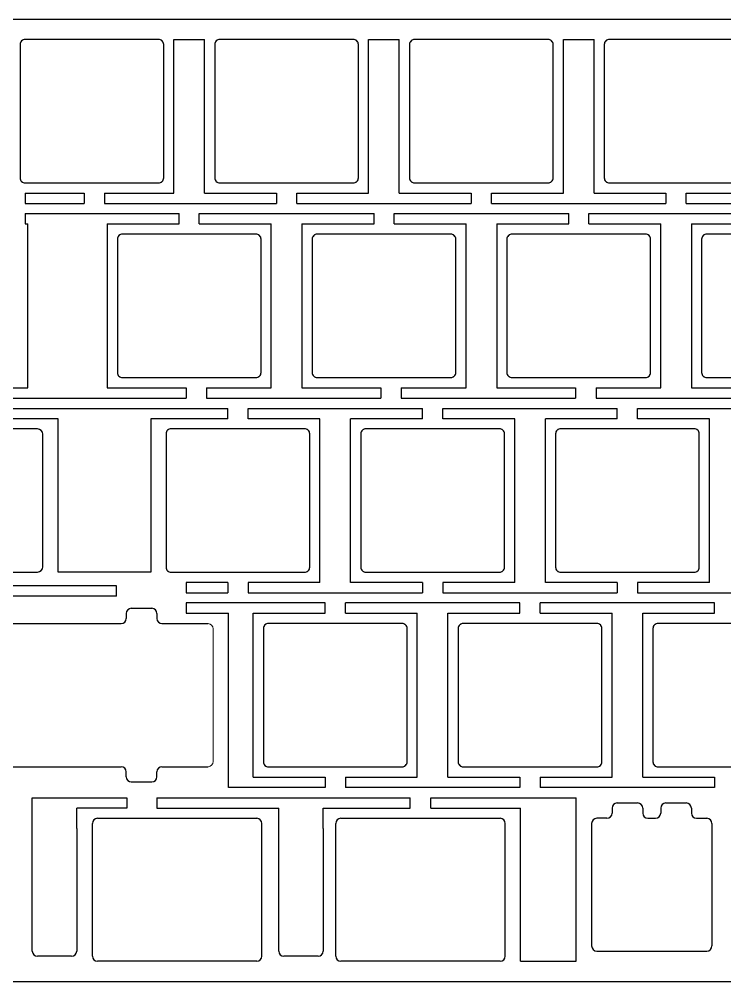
# Model space of a CAD drawing. Header units: millimetres. Extents: x 77 to 1027, y 56 to 253.
# Drawn here: x 124.3 to 193.3, y 61.8 to 156 of the extents above; entities that cross this region are included whole.
import ezdxf

# ---------------------------------------------------------------- set-up
doc = ezdxf.new("R2010")
doc.units = ezdxf.units.MM

msp = doc.modelspace()

# ---------------------------------------------------------------- linework, layer by layer
for p, q in [((104.367, 155.963), (406.117, 155.963)), ((139.442, 138.938), (139.442, 153.988)), ((139.442, 153.988), (142.442, 153.988)), ((142.442, 138.938), (142.442, 153.988)), ((158.492, 138.938), (158.492, 153.988)), ((158.492, 153.988), (161.492, 153.988)), ((161.492, 138.938), (161.492, 153.988)), ((177.542, 138.938), (177.542, 153.988)), ((177.542, 153.988), (180.542, 153.988)), ((180.542, 138.938), (180.542, 153.988)), ((124.892, 138.938), (130.664, 138.938)), ((124.892, 138.938), (124.892, 137.938)), ((130.664, 138.938), (130.664, 137.938)), ((132.639, 138.938), (132.639, 137.938)), ((132.639, 138.938), (139.442, 138.938)), ((142.442, 138.938), (149.467, 138.938)), ((149.467, 138.938), (149.467, 137.938)), ((151.467, 137.938), (151.467, 138.938)), ((151.467, 138.938), (158.492, 138.938)), ((161.492, 138.938), (168.517, 138.938)), ((168.517, 138.938), (168.517, 137.938)), ((170.517, 137.938), (170.517, 138.938)), ((170.517, 138.938), (177.542, 138.938)), ((180.542, 138.938), (187.567, 138.938)), ((187.567, 138.938), (187.567, 137.938)), ((189.567, 137.938), (189.567, 138.938)), ((189.567, 138.938), (196.592, 138.938)), ((124.892, 137.938), (130.664, 137.938)), ((132.639, 137.938), (149.467, 137.938)), ((151.467, 137.938), (168.517, 137.938)), ((170.517, 137.938), (187.567, 137.938)), ((189.567, 137.938), (206.617, 137.938)), ((124.892, 136.938), (139.971, 136.938)), ((124.892, 136.938), (124.892, 135.938)), ((139.971, 135.938), (139.971, 136.938)), ((141.923, 135.938), (141.923, 136.938)), ((141.923, 136.938), (159.021, 136.938)), ((159.021, 135.938), (159.021, 136.938)), ((160.973, 135.938), (160.973, 136.938)), ((160.973, 136.938), (178.071, 136.938)), ((178.071, 135.938), (178.071, 136.938)), ((180.023, 135.938), (180.023, 136.938)), ((180.023, 136.938), (197.121, 136.938)), ((124.892, 135.938), (125.155, 135.938)), ((125.155, 119.888), (125.155, 135.938)), ((132.917, 135.938), (132.917, 119.888)), ((132.917, 135.938), (139.971, 135.938)), ((141.923, 135.938), (148.967, 135.938)), ((148.967, 119.888), (148.967, 135.938)), ((151.967, 135.938), (151.967, 119.888)), ((151.967, 135.938), (159.021, 135.938)), ((160.973, 135.938), (168.017, 135.938)), ((168.017, 119.888), (168.017, 135.938)), ((171.017, 135.938), (171.017, 119.888)), ((171.017, 135.938), (178.071, 135.938)), ((180.023, 135.938), (187.067, 135.938)), ((187.067, 119.888), (187.067, 135.938)), ((190.067, 135.938), (190.067, 119.888)), ((190.067, 135.938), (197.121, 135.938)), ((117.526, 119.888), (125.155, 119.888)), ((132.917, 119.888), (140.639, 119.888)), ((140.639, 119.888), (140.639, 118.888)), ((142.639, 119.888), (142.639, 118.888)), ((142.639, 119.888), (148.967, 119.888)), ((151.967, 119.888), (159.689, 119.888)), ((159.689, 119.888), (159.689, 118.888)), ((161.689, 119.888), (161.689, 118.888)), ((161.689, 119.888), (168.017, 119.888)), ((171.017, 119.888), (178.739, 119.888)), ((178.739, 119.888), (178.739, 118.888)), ((180.739, 119.888), (180.739, 118.888)), ((180.739, 119.888), (187.067, 119.888)), ((190.067, 119.888), (197.789, 119.888)), ((117.526, 118.888), (140.639, 118.888)), ((142.639, 118.888), (159.689, 118.888)), ((161.689, 118.888), (178.739, 118.888)), ((180.739, 118.888), (197.789, 118.888)), ((120.288, 117.863), (144.705, 117.863)), ((144.705, 116.863), (144.705, 117.863)), ((146.705, 116.863), (146.705, 117.863)), ((146.705, 117.863), (163.755, 117.863)), ((163.755, 116.863), (163.755, 117.863)), ((165.755, 116.863), (165.755, 117.863)), ((165.755, 117.863), (182.805, 117.863)), ((182.805, 116.863), (182.805, 117.863)), ((184.805, 116.863), (184.805, 117.863)), ((184.805, 117.863), (201.855, 117.863)), ((128.111, 116.863), (120.288, 116.863)), ((128.111, 101.838), (128.111, 116.863)), ((144.705, 116.863), (137.18, 116.863)), ((137.18, 116.863), (137.18, 101.838)), ((153.73, 116.863), (146.705, 116.863)), ((153.73, 100.838), (153.73, 116.863)), ((163.755, 116.863), (156.73, 116.863)), ((156.73, 100.838), (156.73, 116.863)), ((172.78, 116.863), (165.755, 116.863)), ((172.78, 100.838), (172.78, 116.863)), ((182.805, 116.863), (175.78, 116.863)), ((175.78, 100.838), (175.78, 116.863)), ((191.83, 116.863), (184.805, 116.863)), ((191.83, 100.838), (191.83, 116.863)), ((126.111, 115.863), (108.148, 115.863)), ((126.611, 102.363), (126.611, 115.363)), ((108.148, 101.863), (126.111, 101.863)), ((137.18, 101.838), (128.111, 101.838)), ((140.624, 100.838), (140.624, 99.838)), ((144.705, 100.838), (140.624, 100.838)), ((144.705, 100.838), (144.705, 99.838)), ((146.705, 100.838), (146.705, 99.838)), ((153.73, 100.838), (146.705, 100.838)), ((163.755, 100.838), (156.73, 100.838)), ((163.755, 100.838), (163.755, 99.838)), ((165.755, 100.838), (165.755, 99.838)), ((172.78, 100.838), (165.755, 100.838)), ((182.805, 100.838), (175.78, 100.838)), ((182.805, 100.838), (182.805, 99.838)), ((184.805, 100.838), (184.805, 99.838)), ((191.83, 100.838), (184.805, 100.838)), ((133.812, 100.513), (105.448, 100.513)), ((133.812, 99.513), (133.812, 100.513)), ((133.812, 99.513), (106.448, 99.513)), ((140.624, 99.838), (144.705, 99.838)), ((146.705, 99.838), (163.755, 99.838)), ((165.755, 99.838), (182.805, 99.838)), ((184.805, 99.838), (201.855, 99.838)), ((135.275, 98.313), (137.275, 98.313)), ((140.624, 98.838), (140.624, 97.838)), ((154.23, 98.838), (140.624, 98.838)), ((154.23, 97.838), (154.23, 98.838)), ((156.23, 97.838), (156.23, 98.838)), ((173.28, 98.838), (156.23, 98.838)), ((173.28, 97.838), (173.28, 98.838)), ((175.28, 97.838), (175.28, 98.838)), ((192.33, 98.838), (175.28, 98.838)), ((192.33, 97.838), (192.33, 98.838)), ((134.775, 97.813), (134.775, 97.313)), ((137.775, 97.813), (137.775, 97.313)), ((140.624, 97.838), (144.78, 97.838)), ((144.78, 80.788), (144.78, 97.838)), ((147.205, 81.788), (147.205, 97.838)), ((147.205, 97.838), (154.23, 97.838)), ((156.23, 97.838), (163.255, 97.838)), ((163.255, 81.788), (163.255, 97.838)), ((166.255, 81.788), (166.255, 97.838)), ((166.255, 97.838), (173.28, 97.838)), ((175.28, 97.838), (182.305, 97.838)), ((182.305, 81.788), (182.305, 97.838)), ((185.305, 81.788), (185.305, 97.838)), ((185.305, 97.838), (192.33, 97.838)), ((114.275, 96.813), (134.275, 96.813)), ((138.275, 96.813), (142.78, 96.813)), ((144.78, 89.813), (144.78, 89.813)), ((114.275, 82.813), (134.275, 82.813)), ((134.775, 81.813), (134.775, 82.313)), ((137.775, 81.813), (137.775, 82.313)), ((138.275, 82.813), (142.78, 82.813)), ((135.275, 81.313), (137.275, 81.313)), ((147.205, 81.788), (154.23, 81.788)), ((154.23, 81.788), (154.23, 80.788)), ((156.23, 81.788), (156.23, 80.788)), ((156.23, 81.788), (163.255, 81.788)), ((166.255, 81.788), (173.28, 81.788)), ((173.28, 81.788), (173.28, 80.788)), ((175.28, 81.788), (175.28, 80.788)), ((175.28, 81.788), (182.305, 81.788)), ((185.305, 81.788), (192.33, 81.788)), ((192.33, 81.788), (192.33, 80.788)), ((154.23, 80.788), (144.78, 80.788)), ((173.28, 80.788), (156.23, 80.788)), ((192.33, 80.788), (175.28, 80.788)), ((125.59, 76.763), (125.59, 79.763)), ((125.59, 79.763), (129.928, 79.763)), ((129.928, 79.763), (134.84, 79.763)), ((134.84, 79.763), (134.84, 78.763)), ((137.775, 79.763), (154.04, 79.763)), ((137.775, 79.763), (137.775, 78.763)), ((154.04, 79.763), (162.564, 79.763)), ((162.564, 78.763), (162.564, 79.763)), ((164.564, 78.763), (164.564, 79.763)), ((164.564, 79.763), (178.808, 79.763)), ((178.808, 63.763), (178.808, 79.763)), ((182.808, 79.263), (184.808, 79.263)), ((187.567, 79.263), (189.567, 79.263)), ((134.84, 78.763), (129.928, 78.763)), ((129.928, 76.763), (129.928, 78.763)), ((137.775, 78.763), (149.702, 78.763)), ((149.702, 76.763), (149.702, 78.763)), ((154.04, 76.763), (154.04, 78.763)), ((154.04, 78.763), (162.564, 78.763)), ((164.564, 78.763), (164.564, 78.763)), ((164.564, 78.763), (173.355, 78.763)), ((173.355, 63.763), (173.355, 78.763)), ((182.308, 78.763), (182.308, 78.263)), ((185.308, 78.763), (185.308, 78.263)), ((187.067, 78.763), (187.067, 78.263)), ((190.067, 78.763), (190.067, 78.263)), ((131.461, 64.263), (131.461, 77.263)), ((131.961, 77.763), (147.542, 77.763)), ((148.042, 64.263), (148.042, 77.263)), ((155.273, 64.263), (155.273, 77.263)), ((155.773, 77.763), (171.355, 77.763)), ((171.855, 64.263), (171.855, 77.263)), ((181.808, 77.763), (180.808, 77.763)), ((185.808, 77.763), (186.567, 77.763)), ((190.567, 77.763), (191.567, 77.763)), ((192.067, 77.263), (192.067, 65.263)), ((125.59, 64.763), (125.59, 76.763)), ((129.928, 76.763), (129.928, 64.763)), ((149.702, 64.763), (149.702, 76.763)), ((154.04, 76.763), (154.04, 64.763)), ((129.428, 64.263), (126.09, 64.263)), ((153.54, 64.263), (150.202, 64.263)), ((180.808, 64.763), (191.567, 64.763)), ((147.542, 63.763), (131.961, 63.763)), ((171.355, 63.763), (155.773, 63.763)), ((173.355, 63.763), (178.808, 63.763)), ((339.642, 61.763), (104.367, 61.763))]:
    msp.add_line(p, q)
at = {"lineweight": 0}
for p, q in [((406.117, 155.963), (104.367, 155.963)), ((124.892, 153.988), (137.942, 153.988)), ((139.442, 138.938), (139.442, 153.988)), ((139.442, 153.988), (142.442, 153.988)), ((142.442, 153.988), (142.442, 138.938)), ((143.942, 153.988), (156.992, 153.988)), ((158.492, 138.938), (158.492, 153.988)), ((158.492, 153.988), (161.492, 153.988)), ((161.492, 153.988), (161.492, 138.938)), ((162.992, 153.988), (176.042, 153.988)), ((177.542, 138.938), (177.542, 153.988)), ((177.542, 153.988), (180.542, 153.988)), ((180.542, 153.988), (180.542, 138.938)), ((182.042, 153.988), (195.092, 153.988)), ((124.392, 140.438), (124.392, 153.488)), ((138.442, 153.488), (138.442, 140.438)), ((143.442, 140.438), (143.442, 153.488)), ((157.492, 153.488), (157.492, 140.438)), ((162.492, 140.438), (162.492, 153.488)), ((176.542, 153.488), (176.542, 140.438)), ((181.542, 140.438), (181.542, 153.488)), ((137.942, 139.938), (124.892, 139.938)), ((156.992, 139.938), (143.942, 139.938)), ((176.042, 139.938), (162.992, 139.938)), ((195.092, 139.938), (182.042, 139.938)), ((124.892, 137.938), (124.892, 138.938)), ((124.892, 138.938), (130.664, 138.938)), ((130.664, 138.938), (130.664, 137.938)), ((132.639, 137.938), (132.639, 138.938)), ((132.639, 138.938), (139.442, 138.938)), ((142.442, 138.938), (149.467, 138.938)), ((149.467, 138.938), (149.467, 137.938)), ((151.467, 137.938), (151.467, 138.938)), ((151.467, 138.938), (158.492, 138.938)), ((161.492, 138.938), (168.517, 138.938)), ((168.517, 138.938), (168.517, 137.938)), ((170.517, 137.938), (170.517, 138.938)), ((170.517, 138.938), (177.542, 138.938)), ((180.542, 138.938), (187.567, 138.938)), ((187.567, 138.938), (187.567, 137.938)), ((189.567, 137.938), (189.567, 138.938)), ((189.567, 138.938), (196.592, 138.938)), ((130.664, 137.938), (124.892, 137.938)), ((149.467, 137.938), (132.639, 137.938)), ((168.517, 137.938), (151.467, 137.938)), ((187.567, 137.938), (170.517, 137.938)), ((206.617, 137.938), (189.567, 137.938)), ((124.892, 135.938), (124.892, 136.938)), ((124.892, 136.938), (139.971, 136.938)), ((139.971, 136.938), (139.971, 135.938)), ((141.923, 135.938), (141.923, 136.938)), ((141.923, 136.938), (159.021, 136.938)), ((159.021, 136.938), (159.021, 135.938)), ((160.973, 135.938), (160.973, 136.938)), ((160.973, 136.938), (178.071, 136.938)), ((178.071, 136.938), (178.071, 135.938)), ((180.023, 135.938), (180.023, 136.938)), ((180.023, 136.938), (197.121, 136.938)), ((125.155, 135.938), (124.892, 135.938)), ((125.155, 119.888), (125.155, 135.938)), ((139.971, 135.938), (132.917, 135.938)), ((132.917, 135.938), (132.917, 119.888)), ((148.967, 135.938), (141.923, 135.938)), ((148.967, 119.888), (148.967, 135.938)), ((159.021, 135.938), (151.967, 135.938)), ((151.967, 135.938), (151.967, 119.888)), ((168.017, 135.938), (160.973, 135.938)), ((168.017, 119.888), (168.017, 135.938)), ((178.071, 135.938), (171.017, 135.938)), ((171.017, 135.938), (171.017, 119.888)), ((187.067, 135.938), (180.023, 135.938)), ((187.067, 119.888), (187.067, 135.938)), ((197.121, 135.938), (190.067, 135.938)), ((190.067, 135.938), (190.067, 119.888)), ((134.417, 134.938), (147.467, 134.938)), ((153.467, 134.938), (166.517, 134.938)), ((172.517, 134.938), (185.567, 134.938)), ((191.567, 134.938), (204.617, 134.938)), ((133.917, 121.388), (133.917, 134.438)), ((147.967, 134.438), (147.967, 121.388)), ((152.967, 121.388), (152.967, 134.438)), ((167.017, 134.438), (167.017, 121.388)), ((172.017, 121.388), (172.017, 134.438)), ((186.067, 134.438), (186.067, 121.388)), ((191.067, 121.388), (191.067, 134.438)), ((147.467, 120.888), (134.417, 120.888)), ((166.517, 120.888), (153.467, 120.888)), ((185.567, 120.888), (172.517, 120.888)), ((204.617, 120.888), (191.567, 120.888)), ((117.526, 119.888), (125.155, 119.888)), ((132.917, 119.888), (140.639, 119.888)), ((140.639, 119.888), (140.639, 118.888)), ((142.639, 118.888), (142.639, 119.888)), ((142.639, 119.888), (148.967, 119.888)), ((151.967, 119.888), (159.689, 119.888)), ((159.689, 119.888), (159.689, 118.888)), ((161.689, 118.888), (161.689, 119.888)), ((161.689, 119.888), (168.017, 119.888)), ((171.017, 119.888), (178.739, 119.888)), ((178.739, 119.888), (178.739, 118.888)), ((180.739, 118.888), (180.739, 119.888)), ((180.739, 119.888), (187.067, 119.888)), ((190.067, 119.888), (197.789, 119.888)), ((140.639, 118.888), (117.526, 118.888)), ((159.689, 118.888), (142.639, 118.888)), ((178.739, 118.888), (161.689, 118.888)), ((197.789, 118.888), (180.739, 118.888)), ((120.288, 117.863), (144.705, 117.863)), ((144.705, 117.863), (144.705, 116.863)), ((146.705, 116.863), (146.705, 117.863)), ((146.705, 117.863), (163.755, 117.863)), ((163.755, 117.863), (163.755, 116.863)), ((165.755, 116.863), (165.755, 117.863)), ((165.755, 117.863), (182.805, 117.863)), ((182.805, 117.863), (182.805, 116.863)), ((184.805, 116.863), (184.805, 117.863)), ((184.805, 117.863), (201.855, 117.863)), ((128.111, 116.863), (120.288, 116.863)), ((128.111, 101.838), (128.111, 116.863)), ((144.705, 116.863), (137.18, 116.863)), ((137.18, 116.863), (137.18, 101.838)), ((153.73, 116.863), (146.705, 116.863)), ((153.73, 100.838), (153.73, 116.863)), ((163.755, 116.863), (156.73, 116.863)), ((156.73, 116.863), (156.73, 100.838)), ((172.78, 116.863), (165.755, 116.863)), ((172.78, 100.838), (172.78, 116.863)), ((182.805, 116.863), (175.78, 116.863)), ((175.78, 116.863), (175.78, 100.838)), ((191.83, 116.863), (184.805, 116.863)), ((191.83, 100.838), (191.83, 116.863)), ((139.18, 115.888), (152.23, 115.888)), ((158.23, 115.888), (171.28, 115.888)), ((177.28, 115.888), (190.33, 115.888)), ((108.148, 115.863), (126.111, 115.863)), ((126.611, 115.363), (126.611, 102.363)), ((138.68, 102.338), (138.68, 115.388)), ((152.73, 115.388), (152.73, 102.338)), ((157.73, 102.338), (157.73, 115.388)), ((171.78, 115.388), (171.78, 102.338)), ((176.78, 102.338), (176.78, 115.388)), ((190.83, 115.388), (190.83, 102.338)), ((126.111, 101.863), (108.148, 101.863)), ((137.18, 101.838), (128.111, 101.838)), ((152.23, 101.838), (139.18, 101.838)), ((171.28, 101.838), (158.23, 101.838)), ((190.33, 101.838), (177.28, 101.838)), ((140.624, 99.838), (140.624, 100.838)), ((140.624, 100.838), (144.705, 100.838)), ((144.705, 100.838), (144.705, 99.838)), ((146.705, 99.838), (146.705, 100.838)), ((146.705, 100.838), (153.73, 100.838)), ((156.73, 100.838), (163.755, 100.838)), ((163.755, 100.838), (163.755, 99.838)), ((165.755, 99.838), (165.755, 100.838)), ((165.755, 100.838), (172.78, 100.838)), ((175.78, 100.838), (182.805, 100.838)), ((182.805, 100.838), (182.805, 99.838)), ((184.805, 99.838), (184.805, 100.838)), ((184.805, 100.838), (191.83, 100.838)), ((144.705, 99.838), (140.624, 99.838)), ((163.755, 99.838), (146.705, 99.838)), ((182.805, 99.838), (165.755, 99.838)), ((201.855, 99.838), (184.805, 99.838)), ((135.275, 98.313), (137.275, 98.313)), ((140.624, 97.838), (140.624, 98.838)), ((140.624, 98.838), (154.23, 98.838)), ((154.23, 98.838), (154.23, 97.838)), ((156.23, 97.838), (156.23, 98.838)), ((156.23, 98.838), (173.28, 98.838)), ((173.28, 98.838), (173.28, 97.838)), ((175.28, 97.838), (175.28, 98.838)), ((175.28, 98.838), (192.33, 98.838)), ((192.33, 98.838), (192.33, 97.838)), ((134.775, 97.313), (134.775, 97.813)), ((137.775, 97.813), (137.775, 97.313)), ((144.78, 97.838), (140.624, 97.838)), ((144.78, 80.788), (144.78, 97.838)), ((154.23, 97.838), (147.205, 97.838)), ((147.205, 97.838), (147.205, 81.788)), ((163.255, 97.838), (156.23, 97.838)), ((163.255, 81.788), (163.255, 97.838)), ((173.28, 97.838), (166.255, 97.838)), ((166.255, 97.838), (166.255, 81.788)), ((182.305, 97.838), (175.28, 97.838)), ((182.305, 81.788), (182.305, 97.838)), ((192.33, 97.838), (185.305, 97.838)), ((185.305, 97.838), (185.305, 81.788)), ((114.275, 96.813), (134.275, 96.813)), ((138.275, 96.813), (142.78, 96.813)), ((143.28, 96.313), (143.28, 83.313)), ((148.205, 83.288), (148.205, 96.338)), ((148.705, 96.838), (161.755, 96.838)), ((162.255, 96.338), (162.255, 83.288)), ((167.255, 83.288), (167.255, 96.338)), ((167.755, 96.838), (180.805, 96.838)), ((181.305, 96.338), (181.305, 83.288)), ((186.305, 83.288), (186.305, 96.338)), ((186.805, 96.838), (199.855, 96.838)), ((134.275, 82.813), (114.275, 82.813)), ((134.775, 81.813), (134.775, 82.313)), ((137.775, 82.313), (137.775, 81.813)), ((142.78, 82.813), (138.275, 82.813)), ((161.755, 82.788), (148.705, 82.788)), ((180.805, 82.788), (167.755, 82.788)), ((199.855, 82.788), (186.805, 82.788)), ((137.275, 81.313), (135.275, 81.313)), ((147.205, 81.788), (154.23, 81.788)), ((154.23, 81.788), (154.23, 80.788)), ((156.23, 80.788), (156.23, 81.788)), ((156.23, 81.788), (163.255, 81.788)), ((166.255, 81.788), (173.28, 81.788)), ((173.28, 81.788), (173.28, 80.788)), ((175.28, 80.788), (175.28, 81.788)), ((175.28, 81.788), (182.305, 81.788)), ((185.305, 81.788), (192.33, 81.788)), ((192.33, 81.788), (192.33, 80.788)), ((154.23, 80.788), (144.78, 80.788)), ((173.28, 80.788), (156.23, 80.788)), ((192.33, 80.788), (175.28, 80.788)), ((125.59, 76.763), (125.59, 79.763)), ((125.59, 79.763), (129.928, 79.763)), ((129.928, 79.763), (134.84, 79.763)), ((134.84, 79.763), (134.84, 78.763)), ((137.775, 78.763), (137.775, 79.763)), ((137.775, 79.763), (154.04, 79.763)), ((154.04, 79.763), (162.564, 79.763)), ((162.564, 79.763), (162.564, 78.763)), ((164.564, 78.763), (164.564, 79.763)), ((164.564, 79.763), (178.808, 79.763)), ((178.808, 79.763), (178.808, 63.763)), ((182.808, 79.263), (184.808, 79.263)), ((187.567, 79.263), (189.567, 79.263)), ((134.84, 78.763), (129.928, 78.763)), ((129.928, 78.763), (129.928, 76.763)), ((149.702, 78.763), (137.775, 78.763)), ((149.702, 76.763), (149.702, 78.763)), ((162.564, 78.763), (154.04, 78.763)), ((154.04, 78.763), (154.04, 76.763)), ((173.355, 78.763), (164.564, 78.763)), ((173.355, 63.763), (173.355, 78.763)), ((182.308, 78.263), (182.308, 78.763)), ((185.308, 78.763), (185.308, 78.263)), ((187.067, 78.263), (187.067, 78.763)), ((190.067, 78.763), (190.067, 78.263)), ((131.461, 64.263), (131.461, 77.263)), ((131.961, 77.763), (147.542, 77.763)), ((148.042, 77.263), (148.042, 64.263)), ((155.273, 64.263), (155.273, 77.263)), ((155.773, 77.763), (171.355, 77.763)), ((171.855, 77.263), (171.855, 64.263)), ((180.308, 65.263), (180.308, 77.263)), ((180.808, 77.763), (181.808, 77.763)), ((185.808, 77.763), (186.567, 77.763)), ((190.567, 77.763), (191.567, 77.763)), ((192.067, 77.263), (192.067, 65.263)), ((125.59, 64.763), (125.59, 76.763)), ((129.928, 76.763), (129.928, 64.763)), ((149.702, 64.763), (149.702, 76.763)), ((154.04, 76.763), (154.04, 64.763)), ((129.428, 64.263), (126.09, 64.263)), ((153.54, 64.263), (150.202, 64.263)), ((191.567, 64.763), (180.808, 64.763)), ((147.542, 63.763), (131.961, 63.763)), ((171.355, 63.763), (155.773, 63.763)), ((178.808, 63.763), (173.355, 63.763)), ((104.367, 61.763), (339.642, 61.763)), ((192.067, 61.763), (226.708, 61.763))]:
    msp.add_line(p, q, dxfattribs=at)
at = {"color": 7, "lineweight": 0}
for p, q in [((406.117, 155.963), (104.367, 155.963)), ((124.892, 153.988), (137.942, 153.988)), ((139.442, 138.938), (139.442, 153.988)), ((139.442, 153.988), (142.442, 153.988)), ((142.442, 153.988), (142.442, 138.938)), ((143.942, 153.988), (156.992, 153.988)), ((158.492, 138.938), (158.492, 153.988)), ((158.492, 153.988), (161.492, 153.988)), ((161.492, 153.988), (161.492, 138.938)), ((162.992, 153.988), (176.042, 153.988)), ((177.542, 138.938), (177.542, 153.988)), ((177.542, 153.988), (180.542, 153.988)), ((180.542, 153.988), (180.542, 138.938)), ((182.042, 153.988), (195.092, 153.988)), ((124.392, 140.438), (124.392, 153.488)), ((138.442, 153.488), (138.442, 140.438)), ((143.442, 140.438), (143.442, 153.488)), ((157.492, 153.488), (157.492, 140.438)), ((162.492, 140.438), (162.492, 153.488)), ((176.542, 153.488), (176.542, 140.438)), ((181.542, 140.438), (181.542, 153.488)), ((137.942, 139.938), (124.892, 139.938)), ((156.992, 139.938), (143.942, 139.938)), ((176.042, 139.938), (162.992, 139.938)), ((195.092, 139.938), (182.042, 139.938)), ((124.892, 137.938), (124.892, 138.938)), ((124.892, 138.938), (130.664, 138.938)), ((130.664, 138.938), (130.664, 137.938)), ((132.639, 137.938), (132.639, 138.938)), ((132.639, 138.938), (139.442, 138.938)), ((142.442, 138.938), (149.467, 138.938)), ((149.467, 138.938), (149.467, 137.938)), ((151.467, 137.938), (151.467, 138.938)), ((151.467, 138.938), (158.492, 138.938)), ((161.492, 138.938), (168.517, 138.938)), ((168.517, 138.938), (168.517, 137.938)), ((170.517, 137.938), (170.517, 138.938)), ((170.517, 138.938), (177.542, 138.938)), ((180.542, 138.938), (187.567, 138.938)), ((187.567, 138.938), (187.567, 137.938)), ((189.567, 137.938), (189.567, 138.938)), ((189.567, 138.938), (196.592, 138.938)), ((130.664, 137.938), (124.892, 137.938)), ((149.467, 137.938), (132.639, 137.938)), ((168.517, 137.938), (151.467, 137.938)), ((187.567, 137.938), (170.517, 137.938)), ((206.617, 137.938), (189.567, 137.938)), ((124.892, 135.938), (124.892, 136.938)), ((124.892, 136.938), (139.971, 136.938)), ((139.971, 136.938), (139.971, 135.938)), ((141.923, 135.938), (141.923, 136.938)), ((141.923, 136.938), (159.021, 136.938)), ((159.021, 136.938), (159.021, 135.938)), ((160.973, 135.938), (160.973, 136.938)), ((160.973, 136.938), (178.071, 136.938)), ((178.071, 136.938), (178.071, 135.938)), ((180.023, 135.938), (180.023, 136.938)), ((180.023, 136.938), (197.121, 136.938)), ((125.155, 135.938), (124.892, 135.938)), ((125.155, 119.888), (125.155, 135.938)), ((139.971, 135.938), (132.917, 135.938)), ((132.917, 135.938), (132.917, 119.888)), ((148.967, 135.938), (141.923, 135.938)), ((148.967, 119.888), (148.967, 135.938)), ((159.021, 135.938), (151.967, 135.938)), ((151.967, 135.938), (151.967, 119.888)), ((168.017, 135.938), (160.973, 135.938)), ((168.017, 119.888), (168.017, 135.938)), ((178.071, 135.938), (171.017, 135.938)), ((171.017, 135.938), (171.017, 119.888)), ((187.067, 135.938), (180.023, 135.938)), ((187.067, 119.888), (187.067, 135.938)), ((197.121, 135.938), (190.067, 135.938)), ((190.067, 135.938), (190.067, 119.888)), ((134.417, 134.938), (147.467, 134.938)), ((153.467, 134.938), (166.517, 134.938)), ((172.517, 134.938), (185.567, 134.938)), ((191.567, 134.938), (204.617, 134.938)), ((133.917, 121.388), (133.917, 134.438)), ((147.967, 134.438), (147.967, 121.388)), ((152.967, 121.388), (152.967, 134.438)), ((167.017, 134.438), (167.017, 121.388)), ((172.017, 121.388), (172.017, 134.438)), ((186.067, 134.438), (186.067, 121.388)), ((191.067, 121.388), (191.067, 134.438)), ((147.467, 120.888), (134.417, 120.888)), ((166.517, 120.888), (153.467, 120.888)), ((185.567, 120.888), (172.517, 120.888)), ((204.617, 120.888), (191.567, 120.888)), ((117.526, 119.888), (125.155, 119.888)), ((132.917, 119.888), (140.639, 119.888)), ((140.639, 119.888), (140.639, 118.888)), ((142.639, 118.888), (142.639, 119.888)), ((142.639, 119.888), (148.967, 119.888)), ((151.967, 119.888), (159.689, 119.888)), ((159.689, 119.888), (159.689, 118.888)), ((161.689, 118.888), (161.689, 119.888)), ((161.689, 119.888), (168.017, 119.888)), ((171.017, 119.888), (178.739, 119.888)), ((178.739, 119.888), (178.739, 118.888)), ((180.739, 118.888), (180.739, 119.888)), ((180.739, 119.888), (187.067, 119.888)), ((190.067, 119.888), (197.789, 119.888)), ((140.639, 118.888), (117.526, 118.888)), ((159.689, 118.888), (142.639, 118.888)), ((178.739, 118.888), (161.689, 118.888)), ((197.789, 118.888), (180.739, 118.888)), ((120.288, 117.863), (144.705, 117.863)), ((144.705, 117.863), (144.705, 116.863)), ((146.705, 116.863), (146.705, 117.863)), ((146.705, 117.863), (163.755, 117.863)), ((163.755, 117.863), (163.755, 116.863)), ((165.755, 116.863), (165.755, 117.863)), ((165.755, 117.863), (182.805, 117.863)), ((182.805, 117.863), (182.805, 116.863)), ((184.805, 116.863), (184.805, 117.863)), ((184.805, 117.863), (201.855, 117.863)), ((128.111, 116.863), (120.288, 116.863)), ((128.111, 101.838), (128.111, 116.863)), ((144.705, 116.863), (137.18, 116.863)), ((137.18, 116.863), (137.18, 101.838)), ((153.73, 116.863), (146.705, 116.863)), ((153.73, 100.838), (153.73, 116.863)), ((163.755, 116.863), (156.73, 116.863)), ((156.73, 116.863), (156.73, 100.838)), ((172.78, 116.863), (165.755, 116.863)), ((172.78, 100.838), (172.78, 116.863)), ((182.805, 116.863), (175.78, 116.863)), ((175.78, 116.863), (175.78, 100.838)), ((191.83, 116.863), (184.805, 116.863)), ((191.83, 100.838), (191.83, 116.863)), ((139.18, 115.888), (152.23, 115.888)), ((158.23, 115.888), (171.28, 115.888)), ((177.28, 115.888), (190.33, 115.888)), ((108.148, 115.863), (126.111, 115.863)), ((126.611, 115.363), (126.611, 102.363)), ((138.68, 102.338), (138.68, 115.388)), ((152.73, 115.388), (152.73, 102.338)), ((157.73, 102.338), (157.73, 115.388)), ((171.78, 115.388), (171.78, 102.338)), ((176.78, 102.338), (176.78, 115.388)), ((190.83, 115.388), (190.83, 102.338)), ((126.111, 101.863), (108.148, 101.863)), ((137.18, 101.838), (128.111, 101.838)), ((152.23, 101.838), (139.18, 101.838)), ((171.28, 101.838), (158.23, 101.838)), ((190.33, 101.838), (177.28, 101.838)), ((140.624, 99.838), (140.624, 100.838)), ((140.624, 100.838), (144.705, 100.838)), ((144.705, 100.838), (144.705, 99.838)), ((146.705, 99.838), (146.705, 100.838)), ((146.705, 100.838), (153.73, 100.838)), ((156.73, 100.838), (163.755, 100.838)), ((163.755, 100.838), (163.755, 99.838)), ((165.755, 99.838), (165.755, 100.838)), ((165.755, 100.838), (172.78, 100.838)), ((175.78, 100.838), (182.805, 100.838)), ((182.805, 100.838), (182.805, 99.838)), ((184.805, 99.838), (184.805, 100.838)), ((184.805, 100.838), (191.83, 100.838)), ((144.705, 99.838), (140.624, 99.838)), ((163.755, 99.838), (146.705, 99.838)), ((182.805, 99.838), (165.755, 99.838)), ((201.855, 99.838), (184.805, 99.838)), ((135.275, 98.313), (137.275, 98.313)), ((140.624, 97.838), (140.624, 98.838)), ((140.624, 98.838), (154.23, 98.838)), ((154.23, 98.838), (154.23, 97.838)), ((156.23, 97.838), (156.23, 98.838)), ((156.23, 98.838), (173.28, 98.838)), ((173.28, 98.838), (173.28, 97.838)), ((175.28, 97.838), (175.28, 98.838)), ((175.28, 98.838), (192.33, 98.838)), ((192.33, 98.838), (192.33, 97.838)), ((134.775, 97.313), (134.775, 97.813)), ((137.775, 97.813), (137.775, 97.313)), ((144.78, 97.838), (140.624, 97.838)), ((144.78, 80.788), (144.78, 97.838)), ((154.23, 97.838), (147.205, 97.838)), ((147.205, 97.838), (147.205, 81.788)), ((163.255, 97.838), (156.23, 97.838)), ((163.255, 81.788), (163.255, 97.838)), ((173.28, 97.838), (166.255, 97.838)), ((166.255, 97.838), (166.255, 81.788)), ((182.305, 97.838), (175.28, 97.838)), ((182.305, 81.788), (182.305, 97.838)), ((192.33, 97.838), (185.305, 97.838)), ((185.305, 97.838), (185.305, 81.788)), ((114.275, 96.813), (134.275, 96.813)), ((138.275, 96.813), (142.78, 96.813)), ((143.28, 96.313), (143.28, 83.313)), ((148.205, 83.288), (148.205, 96.338)), ((148.705, 96.838), (161.755, 96.838)), ((162.255, 96.338), (162.255, 83.288)), ((167.255, 83.288), (167.255, 96.338)), ((167.755, 96.838), (180.805, 96.838)), ((181.305, 96.338), (181.305, 83.288)), ((186.305, 83.288), (186.305, 96.338)), ((186.805, 96.838), (199.855, 96.838)), ((134.275, 82.813), (114.275, 82.813)), ((134.775, 81.813), (134.775, 82.313)), ((137.775, 82.313), (137.775, 81.813)), ((142.78, 82.813), (138.275, 82.813)), ((161.755, 82.788), (148.705, 82.788)), ((180.805, 82.788), (167.755, 82.788)), ((199.855, 82.788), (186.805, 82.788)), ((137.275, 81.313), (135.275, 81.313)), ((147.205, 81.788), (154.23, 81.788)), ((154.23, 81.788), (154.23, 80.788)), ((156.23, 80.788), (156.23, 81.788)), ((156.23, 81.788), (163.255, 81.788)), ((166.255, 81.788), (173.28, 81.788)), ((173.28, 81.788), (173.28, 80.788)), ((175.28, 80.788), (175.28, 81.788)), ((175.28, 81.788), (182.305, 81.788)), ((185.305, 81.788), (192.33, 81.788)), ((192.33, 81.788), (192.33, 80.788)), ((154.23, 80.788), (144.78, 80.788)), ((173.28, 80.788), (156.23, 80.788)), ((192.33, 80.788), (175.28, 80.788)), ((125.59, 76.763), (125.59, 79.763)), ((125.59, 79.763), (129.928, 79.763)), ((129.928, 79.763), (134.84, 79.763)), ((134.84, 79.763), (134.84, 78.763)), ((137.775, 78.763), (137.775, 79.763)), ((137.775, 79.763), (154.04, 79.763)), ((154.04, 79.763), (162.564, 79.763)), ((162.564, 79.763), (162.564, 78.763)), ((164.564, 78.763), (164.564, 79.763)), ((164.564, 79.763), (178.808, 79.763)), ((178.808, 79.763), (178.808, 63.763)), ((182.808, 79.263), (184.808, 79.263)), ((187.567, 79.263), (189.567, 79.263)), ((134.84, 78.763), (129.928, 78.763)), ((129.928, 78.763), (129.928, 76.763)), ((149.702, 78.763), (137.775, 78.763)), ((149.702, 76.763), (149.702, 78.763)), ((162.564, 78.763), (154.04, 78.763)), ((154.04, 78.763), (154.04, 76.763)), ((173.355, 78.763), (164.564, 78.763)), ((173.355, 63.763), (173.355, 78.763)), ((182.308, 78.263), (182.308, 78.763)), ((185.308, 78.763), (185.308, 78.263)), ((187.067, 78.263), (187.067, 78.763)), ((190.067, 78.763), (190.067, 78.263)), ((131.461, 64.263), (131.461, 77.263)), ((131.961, 77.763), (147.542, 77.763)), ((148.042, 77.263), (148.042, 64.263)), ((155.273, 64.263), (155.273, 77.263)), ((155.773, 77.763), (171.355, 77.763)), ((171.855, 77.263), (171.855, 64.263)), ((180.308, 65.263), (180.308, 77.263)), ((180.808, 77.763), (181.808, 77.763)), ((185.808, 77.763), (186.567, 77.763)), ((190.567, 77.763), (191.567, 77.763)), ((192.067, 77.263), (192.067, 65.263)), ((125.59, 64.763), (125.59, 76.763)), ((129.928, 76.763), (129.928, 64.763)), ((149.702, 64.763), (149.702, 76.763)), ((154.04, 76.763), (154.04, 64.763)), ((129.428, 64.263), (126.09, 64.263)), ((153.54, 64.263), (150.202, 64.263)), ((191.567, 64.763), (180.808, 64.763)), ((147.542, 63.763), (131.961, 63.763)), ((171.355, 63.763), (155.773, 63.763)), ((178.808, 63.763), (173.355, 63.763)), ((104.367, 61.763), (339.642, 61.763))]:
    msp.add_line(p, q, dxfattribs=at)
at = {"linetype": 'Continuous', "lineweight": 18}
msp.add_line((143.28, 96.313), (143.28, 83.313), dxfattribs=at)
at = {"linetype": 'Continuous'}
msp.add_line((180.308, 77.263), (180.308, 65.263), dxfattribs=at)
for points in [[(124.892, 139.938), (137.942, 139.938, 0.414214), (138.442, 140.438), (138.442, 153.488, 0.414214), (137.942, 153.988), (124.892, 153.988, 0.414214), (124.392, 153.488), (124.392, 140.438, 0.414214)], [(143.942, 139.938), (156.992, 139.938, 0.414214), (157.492, 140.438), (157.492, 153.488, 0.414214), (156.992, 153.988), (143.942, 153.988, 0.414214), (143.442, 153.488), (143.442, 140.438, 0.414214)], [(162.992, 139.938), (176.042, 139.938, 0.414214), (176.542, 140.438), (176.542, 153.488, 0.414214), (176.042, 153.988), (162.992, 153.988, 0.414214), (162.492, 153.488), (162.492, 140.438, 0.414214)], [(182.042, 139.938), (195.092, 139.938, 0.414214), (195.592, 140.438), (195.592, 153.488, 0.414214), (195.092, 153.988), (182.042, 153.988, 0.414214), (181.542, 153.488), (181.542, 140.438, 0.414214)], [(134.417, 120.888), (147.467, 120.888, 0.414214), (147.967, 121.388), (147.967, 134.438, 0.414214), (147.467, 134.938), (134.417, 134.938, 0.414214), (133.917, 134.438), (133.917, 121.388, 0.414214)], [(153.467, 120.888), (166.517, 120.888, 0.414214), (167.017, 121.388), (167.017, 134.438, 0.414214), (166.517, 134.938), (153.467, 134.938, 0.414214), (152.967, 134.438), (152.967, 121.388, 0.414214)], [(172.517, 120.888), (185.567, 120.888, 0.414214), (186.067, 121.388), (186.067, 134.438, 0.414214), (185.567, 134.938), (172.517, 134.938, 0.414214), (172.017, 134.438), (172.017, 121.388, 0.414214)], [(191.567, 120.888), (204.617, 120.888, 0.414214), (205.117, 121.388), (205.117, 134.438, 0.414214), (204.617, 134.938), (191.567, 134.938, 0.414214), (191.067, 134.438), (191.067, 121.388, 0.414214)], [(139.18, 101.838), (152.23, 101.838, 0.414214), (152.73, 102.338), (152.73, 115.388, 0.414214), (152.23, 115.888), (139.18, 115.888, 0.414214), (138.68, 115.388), (138.68, 102.338, 0.414214)], [(158.23, 101.838), (171.28, 101.838, 0.414214), (171.78, 102.338), (171.78, 115.388, 0.414214), (171.28, 115.888), (158.23, 115.888, 0.414214), (157.73, 115.388), (157.73, 102.338, 0.414214)], [(177.28, 101.838), (190.33, 101.838, 0.414214), (190.83, 102.338), (190.83, 115.388, 0.414214), (190.33, 115.888), (177.28, 115.888, 0.414214), (176.78, 115.388), (176.78, 102.338, 0.414214)], [(148.705, 82.788), (161.755, 82.788, 0.414214), (162.255, 83.288), (162.255, 96.338, 0.414214), (161.755, 96.838), (148.705, 96.838, 0.414214), (148.205, 96.338), (148.205, 83.288, 0.414214)], [(167.755, 82.788), (180.805, 82.788, 0.414214), (181.305, 83.288), (181.305, 96.338, 0.414214), (180.805, 96.838), (167.755, 96.838, 0.414214), (167.255, 96.338), (167.255, 83.288, 0.414214)], [(186.805, 82.788), (199.855, 82.788, 0.414214), (200.355, 83.288), (200.355, 96.338, 0.414214), (199.855, 96.838), (186.805, 96.838, 0.414214), (186.305, 96.338), (186.305, 83.288, 0.414214)]]:
    msp.add_lwpolyline(points, format="xyb", close=True)
at = {"lineweight": 0}
for centre, start, end in [((124.892, 153.488), 90, 180), ((137.942, 153.488), 0, 90), ((143.942, 153.488), 90, 180), ((156.992, 153.488), 0, 90), ((162.992, 153.488), 90, 180), ((176.042, 153.488), 0, 90), ((182.042, 153.488), 90, 180), ((124.892, 140.438), 180, 270), ((137.942, 140.438), 270, 0), ((143.942, 140.438), 180, 270), ((156.992, 140.438), 270, 0), ((162.992, 140.438), 180, 270), ((176.042, 140.438), 270, 0), ((182.042, 140.438), 180, 270), ((134.417, 134.438), 90, 180), ((147.467, 134.438), 0, 90), ((153.467, 134.438), 90, 180), ((166.517, 134.438), 0, 90), ((172.517, 134.438), 90, 180), ((185.567, 134.438), 0, 90), ((191.567, 134.438), 90, 180), ((134.417, 121.388), 180, 270), ((147.467, 121.388), 270, 0), ((153.467, 121.388), 180, 270), ((166.517, 121.388), 270, 0), ((172.517, 121.388), 180, 270), ((185.567, 121.388), 270, 0), ((191.567, 121.388), 180, 270), ((139.18, 115.388), 90, 180), ((152.23, 115.388), 0, 90), ((158.23, 115.388), 90, 180), ((171.28, 115.388), 0, 90), ((177.28, 115.388), 90, 180), ((190.33, 115.388), 0, 90), ((126.111, 115.363), 0, 90), ((126.111, 102.363), 270, 360), ((139.18, 102.338), 180, 270), ((152.23, 102.338), 270, 0), ((158.23, 102.338), 180, 270), ((171.28, 102.338), 270, 0), ((177.28, 102.338), 180, 270), ((190.33, 102.338), 270, 0), ((135.275, 97.813), 90, 180), ((137.275, 97.813), 0, 90), ((134.275, 97.313), 270, 0), ((138.275, 97.313), 180, 270), ((142.78, 96.313), 0, 90), ((148.705, 96.338), 90, 180), ((161.755, 96.338), 0, 90), ((167.755, 96.338), 90, 180), ((180.805, 96.338), 0, 90), ((186.805, 96.338), 90, 180), ((142.78, 83.313), 270, 0), ((148.705, 83.288), 180, 270), ((161.755, 83.288), 270, 0), ((167.755, 83.288), 180, 270), ((180.805, 83.288), 270, 0), ((186.805, 83.288), 180, 270), ((134.275, 82.313), 0, 90), ((138.275, 82.313), 90, 180), ((135.275, 81.813), 180, 270), ((137.275, 81.813), 270, 0), ((182.808, 78.763), 90, 180), ((184.808, 78.763), 0, 90), ((187.567, 78.763), 90, 180), ((189.567, 78.763), 0, 90), ((181.808, 78.263), 270, 0), ((185.808, 78.263), 180, 270), ((186.567, 78.263), 270, 0), ((190.567, 78.263), 180, 270), ((131.961, 77.263), 90, 180), ((147.542, 77.263), 0, 90), ((155.773, 77.263), 90, 180), ((171.355, 77.263), 0, 90), ((180.808, 77.263), 90, 180), ((191.567, 77.263), 0, 90), ((180.808, 65.263), 180, 270), ((191.567, 65.263), 270, 0), ((126.09, 64.763), 180, 270), ((129.428, 64.763), 270, 0), ((131.961, 64.263), 180, 270), ((147.542, 64.263), 270, 0), ((150.202, 64.763), 180, 270), ((153.54, 64.763), 270, 0), ((155.773, 64.263), 180, 270), ((171.355, 64.263), 270, 0)]:
    msp.add_arc(centre, 0.5, start, end, dxfattribs=at)
at = {"color": 7, "lineweight": 0}
for centre, start, end in [((124.892, 153.488), 90, 180), ((137.942, 153.488), 0, 90), ((143.942, 153.488), 90, 180), ((156.992, 153.488), 0, 90), ((162.992, 153.488), 90, 180), ((176.042, 153.488), 0, 90), ((182.042, 153.488), 90, 180), ((124.892, 140.438), 180, 270), ((137.942, 140.438), 270, 0), ((143.942, 140.438), 180, 270), ((156.992, 140.438), 270, 0), ((162.992, 140.438), 180, 270), ((176.042, 140.438), 270, 0), ((182.042, 140.438), 180, 270), ((134.417, 134.438), 90, 180), ((147.467, 134.438), 0, 90), ((153.467, 134.438), 90, 180), ((166.517, 134.438), 0, 90), ((172.517, 134.438), 90, 180), ((185.567, 134.438), 0, 90), ((191.567, 134.438), 90, 180), ((134.417, 121.388), 180, 270), ((147.467, 121.388), 270, 0), ((153.467, 121.388), 180, 270), ((166.517, 121.388), 270, 0), ((172.517, 121.388), 180, 270), ((185.567, 121.388), 270, 0), ((191.567, 121.388), 180, 270), ((139.18, 115.388), 90, 180), ((152.23, 115.388), 0, 90), ((158.23, 115.388), 90, 180), ((171.28, 115.388), 0, 90), ((177.28, 115.388), 90, 180), ((190.33, 115.388), 0, 90), ((126.111, 115.363), 0, 90), ((126.111, 102.363), 270, 0), ((139.18, 102.338), 180, 270), ((152.23, 102.338), 270, 0), ((158.23, 102.338), 180, 270), ((171.28, 102.338), 270, 0), ((177.28, 102.338), 180, 270), ((190.33, 102.338), 270, 0), ((135.275, 97.813), 90, 180), ((137.275, 97.813), 0, 90), ((134.275, 97.313), 270, 0), ((138.275, 97.313), 180, 270), ((142.78, 96.313), 0, 90), ((148.705, 96.338), 90, 180), ((161.755, 96.338), 0, 90), ((167.755, 96.338), 90, 180), ((180.805, 96.338), 0, 90), ((186.805, 96.338), 90, 180), ((142.78, 83.313), 270, 0), ((148.705, 83.288), 180, 270), ((161.755, 83.288), 270, 0), ((167.755, 83.288), 180, 270), ((180.805, 83.288), 270, 0), ((186.805, 83.288), 180, 270), ((134.275, 82.313), 0, 90), ((138.275, 82.313), 90, 180), ((135.275, 81.813), 180, 270), ((137.275, 81.813), 270, 0), ((182.808, 78.763), 90, 180), ((184.808, 78.763), 0, 90), ((187.567, 78.763), 90, 180), ((189.567, 78.763), 0, 90), ((181.808, 78.263), 270, 0), ((185.808, 78.263), 180, 270), ((186.567, 78.263), 270, 0), ((190.567, 78.263), 180, 270), ((131.961, 77.263), 90, 180), ((147.542, 77.263), 0, 90), ((155.773, 77.263), 90, 180), ((171.355, 77.263), 0, 90), ((180.808, 77.263), 90, 180), ((191.567, 77.263), 0, 90), ((180.808, 65.263), 180, 270), ((191.567, 65.263), 270, 0), ((126.09, 64.763), 180, 270), ((129.428, 64.763), 270, 0), ((131.961, 64.263), 180, 270), ((147.542, 64.263), 270, 0), ((150.202, 64.763), 180, 270), ((153.54, 64.763), 270, 0), ((155.773, 64.263), 180, 270), ((171.355, 64.263), 270, 0)]:
    msp.add_arc(centre, 0.5, start, end, dxfattribs=at)
for centre, start, end in [((126.111, 115.363), 0, 90), ((126.111, 102.363), 270, 360), ((135.275, 97.813), 90, 180), ((137.275, 97.813), 0, 90), ((134.275, 97.313), 270, 0), ((138.275, 97.313), 180, 270), ((134.275, 82.313), 0, 90), ((138.275, 82.313), 90, 180), ((135.275, 81.813), 180, 270), ((137.275, 81.813), 270, 0), ((182.808, 78.763), 90, 180), ((184.808, 78.763), 0, 90), ((187.567, 78.763), 90, 180), ((189.567, 78.763), 0, 90), ((181.808, 78.263), 270, 0), ((185.808, 78.263), 180, 270), ((186.567, 78.263), 270, 0), ((190.567, 78.263), 180, 270), ((131.961, 77.263), 90, 180), ((147.542, 77.263), 0, 90), ((155.773, 77.263), 90, 180), ((171.355, 77.263), 0, 90), ((180.808, 77.263), 90, 180), ((191.567, 77.263), 0, 90), ((180.808, 65.263), 180, 270), ((191.567, 65.263), 270, 0), ((126.09, 64.763), 180, 270), ((129.428, 64.763), 270, 0), ((131.961, 64.263), 180, 270), ((147.542, 64.263), 270, 0), ((150.202, 64.763), 180, 270), ((153.54, 64.763), 270, 0), ((155.773, 64.263), 180, 270), ((171.355, 64.263), 270, 0)]:
    msp.add_arc(centre, 0.5, start, end)
at = {"linetype": 'Continuous', "lineweight": 18}
for centre, start, end in [((142.78, 96.313), 0, 90), ((142.78, 83.313), 270, 0)]:
    msp.add_arc(centre, 0.5, start, end, dxfattribs=at)

doc.saveas('drawing.dxf')
